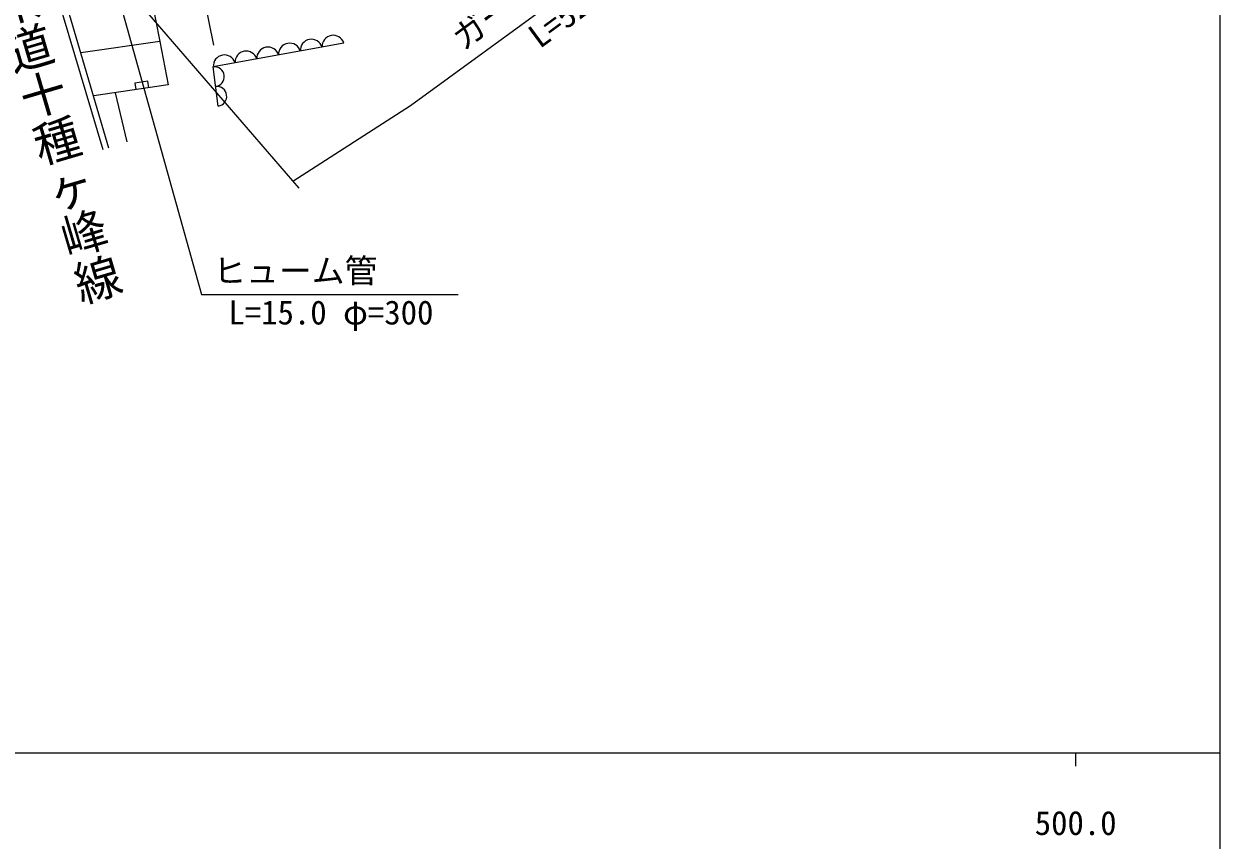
# Model space of a CAD drawing. Units: millimetres, scale not verified. Extents: x 40000 to 680000, y 20000 to 380000.
# Drawn here: x 487888 to 579000, y 198357 to 260554 of the extents above; entities that cross this region are included whole.
import ezdxf
from ezdxf.enums import TextEntityAlignment as Align

# ---------------------------------------------------------------- set-up
doc = ezdxf.new("R2010")
doc.units = ezdxf.units.MM
doc.header["$LTSCALE"] = 1000
for name, color, linetype, lineweight in [('M-BGD', 7, 'Continuous', 25), ('M-STR-HTXT', 7, 'Continuous', 13), ('M-TTL-BAND', 7, 'Continuous', 25)]:
    doc.layers.add(name, color=color, linetype=linetype, lineweight=lineweight)
doc.styles.add('@ＭＳ ゴシック', font='')
doc.styles.add('ＭＳ ゴシック', font='')
doc.styles.get('@ＭＳ ゴシック').set_extended_font_data('@MS Gothic')
doc.styles.get('ＭＳ ゴシック').set_extended_font_data('MS Gothic')

msp = doc.modelspace()

# ---------------------------------------------------------------- linework, layer by layer
at = {"layer": 'M-BGD'}
for p, q in [((494368, 251097), (488517, 270973)), ((499953, 270783), (502320, 258926)), ((488187, 270135), (493904, 250989)), ((496203, 269555), (498248, 259201)), ((498248, 259201), (492229, 258362)), ((498248, 259201), (498878, 255917)), ((512256, 259082), (502315, 257286)), ((502678, 254290), (502315, 257286)), ((497320, 256188), (496331, 256039)), ((496331, 256039), (496405, 255545)), ((497394, 255694), (497320, 256188)), ((498878, 255917), (493201, 255063)), ((494846, 255311), (495718, 251578))]:
    msp.add_line(p, q, dxfattribs=at)
for centre, radius, start, end in [((511445, 258837), 848, 16.84599, 183.63904), ((506475, 257939), 848, 16.84599, 183.63904), ((508131, 258238), 848, 16.84599, 183.63904), ((509788, 258537), 848, 16.84599, 183.63904), ((503161, 257340), 848, 16.84599, 183.63904), ((504818, 257639), 848, 16.84599, 183.63904), ((502401, 256536), 754, 277.24055, 96.56854), ((502583, 255039), 754, 277.24055, 96.56854)]:
    msp.add_arc(centre, radius, start, end, dxfattribs=at)
at = {"layer": 'M-STR-HTXT'}
for p, q in [((492217, 272823), (501417, 239929)), ((489246, 270753), (508836, 248044)), ((517327, 254324), (538723, 269964)), ((508379, 248573), (517327, 254324)), ((501417, 239929), (520961, 239929))]:
    msp.add_line(p, q, dxfattribs=at)
at = {"layer": 'M-TTL-BAND'}
for p, q in [((579000, 20000), (579000, 370000)), ((40000, 205000), (579000, 205000)), ((568000, 205000), (568000, 204000))]:
    msp.add_line(p, q, dxfattribs=at)

# ---------------------------------------------------------------- texts
at = {"layer": 'M-BGD', "style": '@ＭＳ ゴシック', "width": 1.05}
msp.add_text('一般県道十種ヶ峰線', height=2566, rotation=286.382, dxfattribs=at).set_placement((482679, 270475), align=Align.BOTTOM_LEFT)
at = {"layer": 'M-STR-HTXT', "style": 'ＭＳ ゴシック'}
for s, p in [('ガードパイプ', (521685, 258041)), ('L=52.0', (527506, 258175))]:
    msp.add_text(s, height=1833, rotation=36.353, dxfattribs=at).set_placement(p, align=Align.BOTTOM_LEFT)
for s, p in [('ヒューム管', (502309, 240277)), ('L=15.0 φ=300', (503468, 237098))]:
    msp.add_text(s, height=1833, dxfattribs=at).set_placement(p, align=Align.BOTTOM_LEFT)
at = {"layer": 'M-TTL-BAND', "style": 'ＭＳ ゴシック'}
msp.add_text('500.0', height=1833, dxfattribs=at).set_placement((568000, 198195), align=Align.BOTTOM_CENTER)

doc.saveas('drawing.dxf')
